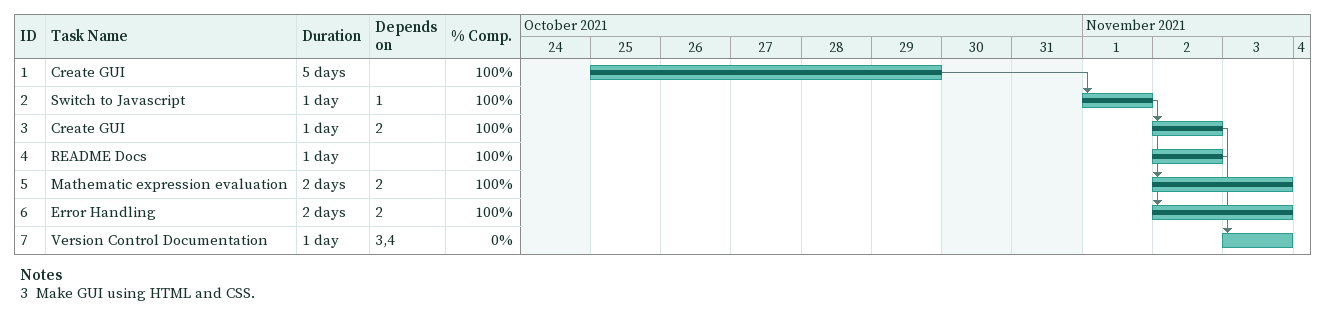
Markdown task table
| ID | Task | Duration | Start | Finish | Predecessors | % complete |
|---|---|---|---|---|---|---|
| 1 | Create GUI | 5d | 2021-10-25 | 2021-10-29 |  | 100 |
| 2 | Switch to Javascript | 1d | 2021-11-01 | 2021-11-01 | 1 | 100 |
| 3 | Create GUI | 1d | 2021-11-02 | 2021-11-02 | 2 | 100 |
| 4 | README Docs | 1d | 2021-11-02 | 2021-11-02 |  | 100 |
| 5 | Mathematic expression evaluation | 2d | 2021-11-02 | 2021-11-03 | 2 | 100 |
| 6 | Error Handling | 2d | 2021-11-02 | 2021-11-03 | 2 | 100 |
| 7 | Version Control Documentation | 1d | 2021-11-03 | 2021-11-03 | 3, 4 | 0 |

Notes
- 3: Make GUI using HTML and CSS.
